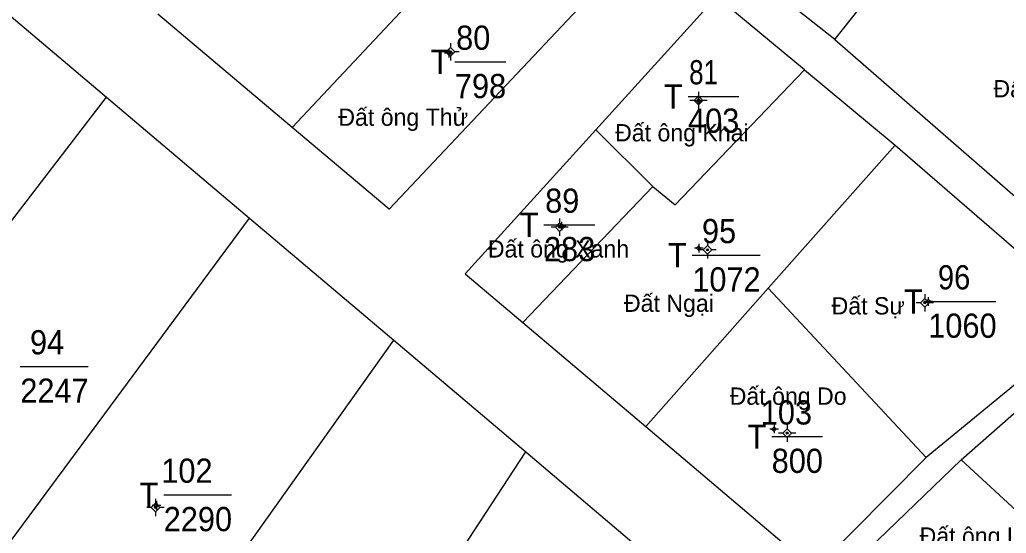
# Model space of a CAD drawing. Header units: metres. Extents: x 398630 to 399770, y 48498 to 49842.
# Drawn here: x 399242.1 to 399384.8, y 49499.2 to 49573.5 of the extents above; entities that cross this region are included whole.
import ezdxf
from ezdxf.enums import TextEntityAlignment as Align

# ---------------------------------------------------------------- set-up
doc = ezdxf.new("R2010")
doc.units = ezdxf.units.M
doc.header["$LTSCALE"] = 1.4
for name, color, linetype, lineweight in [('11', 7, 'Continuous', 13), ('15', 7, 'Continuous', 13), ('22', 7, 'Continuous', 13), ('51', 7, 'Continuous', 13)]:
    doc.layers.add(name, color=color, linetype=linetype, lineweight=lineweight)
doc.layers.add('2', color=7, linetype='Continuous')

msp = doc.modelspace()

# ---------------------------------------------------------------- hatches: boundary and pattern name
at = {"layer": '11'}
for points in [[(399304.541, 49568.824, 1), (399304.241, 49568.824, 1)], [(399304.541, 49568.824, 1), (399304.241, 49568.824, 1)], [(399340.405, 49561.798, 1), (399340.105, 49561.798, 1)], [(399340.405, 49561.798, 1), (399340.105, 49561.798, 1)], [(399320.333, 49543.451, 1), (399320.033, 49543.451, 1)], [(399320.333, 49543.451, 1), (399320.033, 49543.451, 1)], [(399341.723, 49540.168, 1), (399341.423, 49540.168, 1)], [(399341.723, 49540.168, 1), (399341.423, 49540.168, 1)], [(399373.17, 49532.529, 1), (399372.87, 49532.529, 1)], [(399373.17, 49532.529, 1), (399372.87, 49532.529, 1)], [(399353.234, 49513.677, 1), (399352.934, 49513.677, 1)], [(399353.234, 49513.677, 1), (399352.934, 49513.677, 1)], [(399261.864, 49502.904, 1), (399261.564, 49502.904, 1)], [(399261.864, 49502.904, 1), (399261.564, 49502.904, 1)]]:
    msp.add_hatch(color=256, dxfattribs=at).paths.add_polyline_path(points)
at = {"layer": '51'}
for points in [[(399304.235, 49568.63, 1), (399304.085, 49568.63, 1)], [(399304.235, 49568.63, 1), (399304.085, 49568.63, 1)], [(399304.235, 49568.63, 1), (399304.085, 49568.63, 1)], [(399304.235, 49568.63, 1), (399304.085, 49568.63, 1)], [(399340.355, 49561.75, 1), (399340.205, 49561.75, 1)], [(399340.355, 49561.75, 1), (399340.205, 49561.75, 1)], [(399340.355, 49561.75, 1), (399340.205, 49561.75, 1)], [(399340.355, 49561.75, 1), (399340.205, 49561.75, 1)], [(399320.535, 49543.6, 1), (399320.385, 49543.6, 1)], [(399320.535, 49543.6, 1), (399320.385, 49543.6, 1)], [(399320.535, 49543.6, 1), (399320.385, 49543.6, 1)], [(399320.535, 49543.6, 1), (399320.385, 49543.6, 1)], [(399340.375, 49540.41, 1), (399340.225, 49540.41, 1)], [(399340.375, 49540.41, 1), (399340.225, 49540.41, 1)], [(399340.375, 49540.41, 1), (399340.225, 49540.41, 1)], [(399340.375, 49540.41, 1), (399340.225, 49540.41, 1)], [(399373.585, 49532.71, 1), (399373.435, 49532.71, 1)], [(399373.585, 49532.71, 1), (399373.435, 49532.71, 1)], [(399373.585, 49532.71, 1), (399373.435, 49532.71, 1)], [(399373.585, 49532.71, 1), (399373.435, 49532.71, 1)], [(399351.275, 49514.26, 1), (399351.125, 49514.26, 1)], [(399351.275, 49514.26, 1), (399351.125, 49514.26, 1)], [(399351.275, 49514.26, 1), (399351.125, 49514.26, 1)], [(399351.275, 49514.26, 1), (399351.125, 49514.26, 1)], [(399261.915, 49503.21, 1), (399261.765, 49503.21, 1)], [(399261.915, 49503.21, 1), (399261.765, 49503.21, 1)], [(399261.915, 49503.21, 1), (399261.765, 49503.21, 1)], [(399261.915, 49503.21, 1), (399261.765, 49503.21, 1)]]:
    msp.add_hatch(color=256, dxfattribs=at).paths.add_polyline_path(points)

# ---------------------------------------------------------------- linework, layer by layer
at = {"layer": '11'}
for p, q in [((399304.39, 49570.07), (399304.39, 49569.45)), ((399304.39, 49570.07), (399304.39, 49569.45)), ((399303.77, 49568.82), (399303.14, 49568.82)), ((399303.77, 49568.82), (399303.14, 49568.82)), ((399304.39, 49568.2), (399304.39, 49567.57)), ((399304.39, 49568.2), (399304.39, 49567.57)), ((399305.64, 49568.82), (399305.02, 49568.82)), ((399305.64, 49568.82), (399305.02, 49568.82)), ((399340.26, 49563.05), (399340.26, 49562.42)), ((399340.26, 49563.05), (399340.26, 49562.42)), ((399339.63, 49561.8), (399339.01, 49561.8)), ((399339.63, 49561.8), (399339.01, 49561.8)), ((399340.26, 49561.17), (399340.26, 49560.55)), ((399340.26, 49561.17), (399340.26, 49560.55)), ((399341.51, 49561.8), (399340.88, 49561.8)), ((399341.51, 49561.8), (399340.88, 49561.8)), ((399319.56, 49543.45), (399318.93, 49543.45)), ((399319.56, 49543.45), (399318.93, 49543.45)), ((399320.18, 49544.7), (399320.18, 49544.08)), ((399320.18, 49544.7), (399320.18, 49544.08)), ((399321.43, 49543.45), (399320.81, 49543.45)), ((399321.43, 49543.45), (399320.81, 49543.45)), ((399320.18, 49542.83), (399320.18, 49542.2)), ((399320.18, 49542.83), (399320.18, 49542.2)), ((399341.57, 49541.42), (399341.57, 49540.79)), ((399341.57, 49541.42), (399341.57, 49540.79)), ((399340.95, 49540.17), (399340.32, 49540.17)), ((399340.95, 49540.17), (399340.32, 49540.17)), ((399341.57, 49539.54), (399341.57, 49538.92)), ((399341.57, 49539.54), (399341.57, 49538.92)), ((399342.82, 49540.17), (399342.2, 49540.17)), ((399342.82, 49540.17), (399342.2, 49540.17)), ((399373.02, 49533.78), (399373.02, 49533.15)), ((399373.02, 49533.78), (399373.02, 49533.15)), ((399372.4, 49532.53), (399371.77, 49532.53)), ((399372.4, 49532.53), (399371.77, 49532.53)), ((399374.27, 49532.53), (399373.65, 49532.53)), ((399374.27, 49532.53), (399373.65, 49532.53)), ((399373.02, 49531.9), (399373.02, 49531.28)), ((399373.02, 49531.9), (399373.02, 49531.28)), ((399353.08, 49514.93), (399353.08, 49514.3)), ((399353.08, 49514.93), (399353.08, 49514.3)), ((399352.46, 49513.68), (399351.83, 49513.68)), ((399352.46, 49513.68), (399351.83, 49513.68)), ((399354.33, 49513.68), (399353.71, 49513.68)), ((399354.33, 49513.68), (399353.71, 49513.68)), ((399353.08, 49513.05), (399353.08, 49512.43)), ((399353.08, 49513.05), (399353.08, 49512.43)), ((399261.71, 49504.15), (399261.71, 49503.53)), ((399261.71, 49504.15), (399261.71, 49503.53)), ((399261.09, 49502.9), (399260.46, 49502.9)), ((399261.09, 49502.9), (399260.46, 49502.9)), ((399261.71, 49502.28), (399261.71, 49501.65)), ((399261.71, 49502.28), (399261.71, 49501.65)), ((399262.96, 49502.9), (399262.34, 49502.9)), ((399262.96, 49502.9), (399262.34, 49502.9))]:
    msp.add_line(p, q, dxfattribs=at)
for points in [[(399304.39, 49569.45), (399303.77, 49568.82), (399304.39, 49568.2), (399305.02, 49568.82)], [(399304.39, 49569.45), (399303.77, 49568.82), (399304.39, 49568.2), (399305.02, 49568.82)], [(399340.26, 49562.42), (399339.63, 49561.8), (399340.26, 49561.17), (399340.88, 49561.8)], [(399340.26, 49562.42), (399339.63, 49561.8), (399340.26, 49561.17), (399340.88, 49561.8)], [(399320.18, 49544.08), (399319.56, 49543.45), (399320.18, 49542.83), (399320.81, 49543.45)], [(399320.18, 49544.08), (399319.56, 49543.45), (399320.18, 49542.83), (399320.81, 49543.45)], [(399341.57, 49540.79), (399340.95, 49540.17), (399341.57, 49539.54), (399342.2, 49540.17)], [(399341.57, 49540.79), (399340.95, 49540.17), (399341.57, 49539.54), (399342.2, 49540.17)], [(399373.02, 49533.15), (399372.4, 49532.53), (399373.02, 49531.9), (399373.65, 49532.53)], [(399373.02, 49533.15), (399372.4, 49532.53), (399373.02, 49531.9), (399373.65, 49532.53)], [(399353.08, 49514.3), (399352.46, 49513.68), (399353.08, 49513.05), (399353.71, 49513.68)], [(399353.08, 49514.3), (399352.46, 49513.68), (399353.08, 49513.05), (399353.71, 49513.68)], [(399261.71, 49503.53), (399261.09, 49502.9), (399261.71, 49502.28), (399262.34, 49502.9)], [(399261.71, 49503.53), (399261.09, 49502.9), (399261.71, 49502.28), (399262.34, 49502.9)]]:
    msp.add_lwpolyline(points, close=True, dxfattribs=at)
for centre in [(399304.391, 49568.824), (399304.391, 49568.824), (399340.255, 49561.798), (399340.255, 49561.798), (399320.183, 49543.451), (399320.183, 49543.451), (399341.573, 49540.168), (399341.573, 49540.168), (399373.02, 49532.529), (399373.02, 49532.529), (399353.084, 49513.677), (399353.084, 49513.677), (399261.714, 49502.904), (399261.714, 49502.904)]:
    msp.add_circle(centre, 0.15, dxfattribs=at)
at = {"layer": '15'}
for p, q in [((399305.02, 49567.37), (399312.37, 49567.37)), ((399338.75, 49562.37), (399346.1, 49562.37)), ((399317.91, 49543.8), (399325.26, 49543.8)), ((399339.37, 49539.4), (399349.17, 49539.4)), ((399373.51, 49532.71), (399383.31, 49532.71)), ((399242.14, 49523.31), (399251.94, 49523.31)), ((399350.86, 49513.16), (399358.21, 49513.16)), ((399262.89, 49504.74), (399272.69, 49504.74))]:
    msp.add_line(p, q, dxfattribs=at)
at = {"layer": '22'}
for p, q in [((399359.99, 49570.61), (399379.36, 49595.01)), ((399359.99, 49570.61), (399346.72, 49581.07)), ((399355.62, 49566.22), (399342.86, 49576.81)), ((399281.46, 49557.89), (399262.05, 49574.26)), ((399355.62, 49566.22), (399368.72, 49555.3)), ((399205.96, 49499.08), (399254.63, 49562.28)), ((399325.39, 49557.52), (399333.65, 49549.35)), ((399368.72, 49555.3), (399350.37, 49534.62)), ((399314.83, 49529.69), (399333.65, 49549.35)), ((399228.34, 49481.41), (399275.31, 49544.78)), ((399350.37, 49534.62), (399332.63, 49514.62)), ((399373.22, 49510.13), (399350.37, 49534.62)), ((399314.83, 49529.69), (399332.63, 49514.62)), ((399378.25, 49509.82), (399392.2, 49496.92))]:
    msp.add_line(p, q, dxfattribs=at)
for points in [[(399142.89, 49656.87), (399156.98, 49644.95), (399172.47, 49631.84), (399193.32, 49614.18), (399214.34, 49596.39), (399235.15, 49578.77), (399254.63, 49562.28), (399275.31, 49544.78), (399296.18, 49527.1), (399315.27, 49510.94), (399337.35, 49492.25)], [(399325.39, 49557.52), (399342.86, 49576.81), (399346.72, 49581.07), (399369.45, 49610.29), (399387.21, 49633.15)], [(399290.83, 49605.72), (399312.75, 49591.22), (399281.46, 49557.89)], [(399312.75, 49591.22), (399327.68, 49580.2), (399295.51, 49546.04), (399281.46, 49557.89)], [(399359.99, 49570.61), (399387.99, 49546.27), (399404.71, 49533.08)], [(399333.65, 49549.35), (399336.89, 49546.7), (399355.62, 49566.22)], [(399325.39, 49557.52), (399306.53, 49536.71), (399314.83, 49529.69)], [(399368.72, 49555.3), (399397.72, 49530.26), (399373.22, 49510.13)], [(399378.25, 49509.82), (399398.64, 49527.7), (399426.72, 49502.53), (399406.6, 49483.62)], [(399271.36, 49443.79), (399246.19, 49455.6), (399249.62, 49461.66), (399296.18, 49527.1)], [(399332.63, 49514.62), (399357.1, 49493.91), (399373.22, 49510.13)], [(399337.35, 49492.25), (399289.92, 49431.79), (399271.36, 49443.79), (399315.27, 49510.94)], [(399378.25, 49509.82), (399359.55, 49491.76), (399375.23, 49478)]]:
    msp.add_lwpolyline(points, dxfattribs=at)
at = {"layer": '51'}
for p, q in [((399304.16, 49569.26), (399304.16, 49568.94)), ((399304.16, 49569.26), (399304.16, 49568.94)), ((399304.16, 49569.26), (399304.16, 49568.94)), ((399304.16, 49569.26), (399304.16, 49568.94)), ((399303.85, 49568.63), (399303.54, 49568.63)), ((399303.85, 49568.63), (399303.54, 49568.63)), ((399303.85, 49568.63), (399303.54, 49568.63)), ((399303.85, 49568.63), (399303.54, 49568.63)), ((399304.16, 49568.32), (399304.16, 49568)), ((399304.16, 49568.32), (399304.16, 49568)), ((399304.16, 49568.32), (399304.16, 49568)), ((399304.16, 49568.32), (399304.16, 49568)), ((399304.78, 49568.63), (399304.47, 49568.63)), ((399304.78, 49568.63), (399304.47, 49568.63)), ((399304.78, 49568.63), (399304.47, 49568.63)), ((399304.78, 49568.63), (399304.47, 49568.63)), ((399340.28, 49562.38), (399340.28, 49562.06)), ((399340.28, 49562.38), (399340.28, 49562.06)), ((399340.28, 49562.38), (399340.28, 49562.06)), ((399340.28, 49562.38), (399340.28, 49562.06)), ((399339.97, 49561.75), (399339.66, 49561.75)), ((399339.97, 49561.75), (399339.66, 49561.75)), ((399339.97, 49561.75), (399339.66, 49561.75)), ((399339.97, 49561.75), (399339.66, 49561.75)), ((399340.28, 49561.44), (399340.28, 49561.12)), ((399340.28, 49561.44), (399340.28, 49561.12)), ((399340.28, 49561.44), (399340.28, 49561.12)), ((399340.28, 49561.44), (399340.28, 49561.12)), ((399340.9, 49561.75), (399340.59, 49561.75)), ((399340.9, 49561.75), (399340.59, 49561.75)), ((399340.9, 49561.75), (399340.59, 49561.75)), ((399340.9, 49561.75), (399340.59, 49561.75)), ((399320.15, 49543.6), (399319.84, 49543.6)), ((399320.15, 49543.6), (399319.84, 49543.6)), ((399320.15, 49543.6), (399319.84, 49543.6)), ((399320.15, 49543.6), (399319.84, 49543.6)), ((399320.46, 49544.22), (399320.46, 49543.91)), ((399320.46, 49544.22), (399320.46, 49543.91)), ((399320.46, 49544.22), (399320.46, 49543.91)), ((399320.46, 49544.22), (399320.46, 49543.91)), ((399321.08, 49543.6), (399320.77, 49543.6)), ((399321.08, 49543.6), (399320.77, 49543.6)), ((399321.08, 49543.6), (399320.77, 49543.6)), ((399321.08, 49543.6), (399320.77, 49543.6)), ((399320.46, 49543.29), (399320.46, 49542.98)), ((399320.46, 49543.29), (399320.46, 49542.98)), ((399320.46, 49543.29), (399320.46, 49542.98)), ((399320.46, 49543.29), (399320.46, 49542.98)), ((399340.3, 49541.04), (399340.3, 49540.72)), ((399340.3, 49541.04), (399340.3, 49540.72)), ((399340.3, 49541.04), (399340.3, 49540.72)), ((399340.3, 49541.04), (399340.3, 49540.72)), ((399339.99, 49540.41), (399339.68, 49540.41)), ((399339.99, 49540.41), (399339.68, 49540.41)), ((399339.99, 49540.41), (399339.68, 49540.41)), ((399339.99, 49540.41), (399339.68, 49540.41)), ((399340.3, 49540.1), (399340.3, 49539.78)), ((399340.3, 49540.1), (399340.3, 49539.78)), ((399340.3, 49540.1), (399340.3, 49539.78)), ((399340.3, 49540.1), (399340.3, 49539.78)), ((399340.92, 49540.41), (399340.61, 49540.41)), ((399340.92, 49540.41), (399340.61, 49540.41)), ((399340.92, 49540.41), (399340.61, 49540.41)), ((399340.92, 49540.41), (399340.61, 49540.41)), ((399373.2, 49532.71), (399372.88, 49532.71)), ((399373.2, 49532.71), (399372.88, 49532.71)), ((399373.2, 49532.71), (399372.88, 49532.71)), ((399373.2, 49532.71), (399372.88, 49532.71)), ((399373.51, 49533.34), (399373.51, 49533.02)), ((399373.51, 49533.34), (399373.51, 49533.02)), ((399373.51, 49533.34), (399373.51, 49533.02)), ((399373.51, 49533.34), (399373.51, 49533.02)), ((399373.51, 49532.4), (399373.51, 49532.08)), ((399373.51, 49532.4), (399373.51, 49532.08)), ((399373.51, 49532.4), (399373.51, 49532.08)), ((399373.51, 49532.4), (399373.51, 49532.08)), ((399374.14, 49532.71), (399373.82, 49532.71)), ((399374.14, 49532.71), (399373.82, 49532.71)), ((399374.14, 49532.71), (399373.82, 49532.71)), ((399374.14, 49532.71), (399373.82, 49532.71)), ((399351.2, 49514.88), (399351.2, 49514.57)), ((399351.2, 49514.88), (399351.2, 49514.57)), ((399351.2, 49514.88), (399351.2, 49514.57)), ((399351.2, 49514.88), (399351.2, 49514.57)), ((399350.89, 49514.26), (399350.58, 49514.26)), ((399350.89, 49514.26), (399350.58, 49514.26)), ((399350.89, 49514.26), (399350.58, 49514.26)), ((399350.89, 49514.26), (399350.58, 49514.26)), ((399351.2, 49513.95), (399351.2, 49513.64)), ((399351.2, 49513.95), (399351.2, 49513.64)), ((399351.2, 49513.95), (399351.2, 49513.64)), ((399351.2, 49513.95), (399351.2, 49513.64)), ((399351.82, 49514.26), (399351.51, 49514.26)), ((399351.82, 49514.26), (399351.51, 49514.26)), ((399351.82, 49514.26), (399351.51, 49514.26)), ((399351.82, 49514.26), (399351.51, 49514.26)), ((399261.84, 49503.84), (399261.84, 49503.52)), ((399261.84, 49503.84), (399261.84, 49503.52)), ((399261.84, 49503.84), (399261.84, 49503.52)), ((399261.84, 49503.84), (399261.84, 49503.52)), ((399261.53, 49503.21), (399261.22, 49503.21)), ((399261.53, 49503.21), (399261.22, 49503.21)), ((399261.53, 49503.21), (399261.22, 49503.21)), ((399261.53, 49503.21), (399261.22, 49503.21)), ((399261.84, 49502.9), (399261.84, 49502.58)), ((399261.84, 49502.9), (399261.84, 49502.58)), ((399261.84, 49502.9), (399261.84, 49502.58)), ((399261.84, 49502.9), (399261.84, 49502.58)), ((399262.46, 49503.21), (399262.15, 49503.21)), ((399262.46, 49503.21), (399262.15, 49503.21)), ((399262.46, 49503.21), (399262.15, 49503.21)), ((399262.46, 49503.21), (399262.15, 49503.21))]:
    msp.add_line(p, q, dxfattribs=at)
for points in [[(399304.16, 49568.94), (399303.85, 49568.63), (399304.16, 49568.32), (399304.47, 49568.63)], [(399304.16, 49568.94), (399303.85, 49568.63), (399304.16, 49568.32), (399304.47, 49568.63)], [(399304.16, 49568.94), (399303.85, 49568.63), (399304.16, 49568.32), (399304.47, 49568.63)], [(399304.16, 49568.94), (399303.85, 49568.63), (399304.16, 49568.32), (399304.47, 49568.63)], [(399340.28, 49562.06), (399339.97, 49561.75), (399340.28, 49561.44), (399340.59, 49561.75)], [(399340.28, 49562.06), (399339.97, 49561.75), (399340.28, 49561.44), (399340.59, 49561.75)], [(399340.28, 49562.06), (399339.97, 49561.75), (399340.28, 49561.44), (399340.59, 49561.75)], [(399340.28, 49562.06), (399339.97, 49561.75), (399340.28, 49561.44), (399340.59, 49561.75)], [(399320.46, 49543.91), (399320.15, 49543.6), (399320.46, 49543.29), (399320.77, 49543.6)], [(399320.46, 49543.91), (399320.15, 49543.6), (399320.46, 49543.29), (399320.77, 49543.6)], [(399320.46, 49543.91), (399320.15, 49543.6), (399320.46, 49543.29), (399320.77, 49543.6)], [(399320.46, 49543.91), (399320.15, 49543.6), (399320.46, 49543.29), (399320.77, 49543.6)], [(399340.3, 49540.72), (399339.99, 49540.41), (399340.3, 49540.1), (399340.61, 49540.41)], [(399340.3, 49540.72), (399339.99, 49540.41), (399340.3, 49540.1), (399340.61, 49540.41)], [(399340.3, 49540.72), (399339.99, 49540.41), (399340.3, 49540.1), (399340.61, 49540.41)], [(399340.3, 49540.72), (399339.99, 49540.41), (399340.3, 49540.1), (399340.61, 49540.41)], [(399373.51, 49533.02), (399373.2, 49532.71), (399373.51, 49532.4), (399373.82, 49532.71)], [(399373.51, 49533.02), (399373.2, 49532.71), (399373.51, 49532.4), (399373.82, 49532.71)], [(399373.51, 49533.02), (399373.2, 49532.71), (399373.51, 49532.4), (399373.82, 49532.71)], [(399373.51, 49533.02), (399373.2, 49532.71), (399373.51, 49532.4), (399373.82, 49532.71)], [(399351.2, 49514.57), (399350.89, 49514.26), (399351.2, 49513.95), (399351.51, 49514.26)], [(399351.2, 49514.57), (399350.89, 49514.26), (399351.2, 49513.95), (399351.51, 49514.26)], [(399351.2, 49514.57), (399350.89, 49514.26), (399351.2, 49513.95), (399351.51, 49514.26)], [(399351.2, 49514.57), (399350.89, 49514.26), (399351.2, 49513.95), (399351.51, 49514.26)], [(399261.84, 49503.52), (399261.53, 49503.21), (399261.84, 49502.9), (399262.15, 49503.21)], [(399261.84, 49503.52), (399261.53, 49503.21), (399261.84, 49502.9), (399262.15, 49503.21)], [(399261.84, 49503.52), (399261.53, 49503.21), (399261.84, 49502.9), (399262.15, 49503.21)], [(399261.84, 49503.52), (399261.53, 49503.21), (399261.84, 49502.9), (399262.15, 49503.21)]]:
    msp.add_lwpolyline(points, close=True, dxfattribs=at)
for centre in [(399304.16, 49568.63), (399304.16, 49568.63), (399304.16, 49568.63), (399304.16, 49568.63), (399340.28, 49561.75), (399340.28, 49561.75), (399340.28, 49561.75), (399340.28, 49561.75), (399320.46, 49543.6), (399320.46, 49543.6), (399320.46, 49543.6), (399320.46, 49543.6), (399340.3, 49540.41), (399340.3, 49540.41), (399340.3, 49540.41), (399340.3, 49540.41), (399373.51, 49532.71), (399373.51, 49532.71), (399373.51, 49532.71), (399373.51, 49532.71), (399351.2, 49514.26), (399351.2, 49514.26), (399351.2, 49514.26), (399351.2, 49514.26), (399261.84, 49503.21), (399261.84, 49503.21), (399261.84, 49503.21), (399261.84, 49503.21)]:
    msp.add_circle(centre, 0.075, dxfattribs=at)

# ---------------------------------------------------------------- texts
at = {"layer": '15'}
for s, width, p in [('80', 0.95, (399305.2, 49569.12)), ('T', 0.95, (399301.52, 49565.62)), ('81', 0.8, (399338.92, 49564.12)), ('798', 0.95, (399305.02, 49562.12)), ('T', 0.95, (399335.25, 49560.62)), ('403', 0.95, (399338.75, 49557.12)), ('89', 0.95, (399318.08, 49545.54)), ('T', 0.95, (399314.41, 49542.04)), ('95', 0.95, (399340.77, 49541.15)), ('283', 0.95, (399317.91, 49538.54)), ('T', 0.95, (399335.87, 49537.65)), ('1072', 0.95, (399339.37, 49534.15)), ('96', 0.9, (399374.91, 49534.46)), ('T', 0.95, (399370.01, 49530.96)), ('1060', 0.95, (399373.51, 49527.46)), ('94', 0.95, (399243.54, 49525.06)), ('2247', 0.95, (399242.14, 49518.06)), ('103', 0.95, (399349.28, 49514.91)), ('T', 0.95, (399347.36, 49511.41)), ('800', 0.95, (399350.86, 49507.91)), ('102', 0.95, (399262.54, 49506.48)), ('T', 0.95, (399259.39, 49502.98)), ('2290', 0.95, (399262.89, 49499.48))]:
    msp.add_text(s, height=3.5, dxfattribs=dict(at, width=width)).set_placement(p)
at = {"layer": '2'}
for s, p in [('Đất ông Trà', (399391.765, 49562.24)), ('Đất ông Thử', (399297.545, 49558.12)), ('Đất ông Khai', (399337.865, 49555.87)), ('Đất ông Xanh', (399320.015, 49539.07)), ('Đất Ngại', (399335.99, 49531.21)), ('Đất Sự', (399364.825, 49530.83)), ('Đất ông Do', (399353.24, 49517.77)), ('Đất ông Lâu', (399381.365, 49497.53))]:
    msp.add_text(s, height=2.5, dxfattribs=at).set_placement(p, align=Align.CENTER)

doc.saveas('drawing.dxf')
